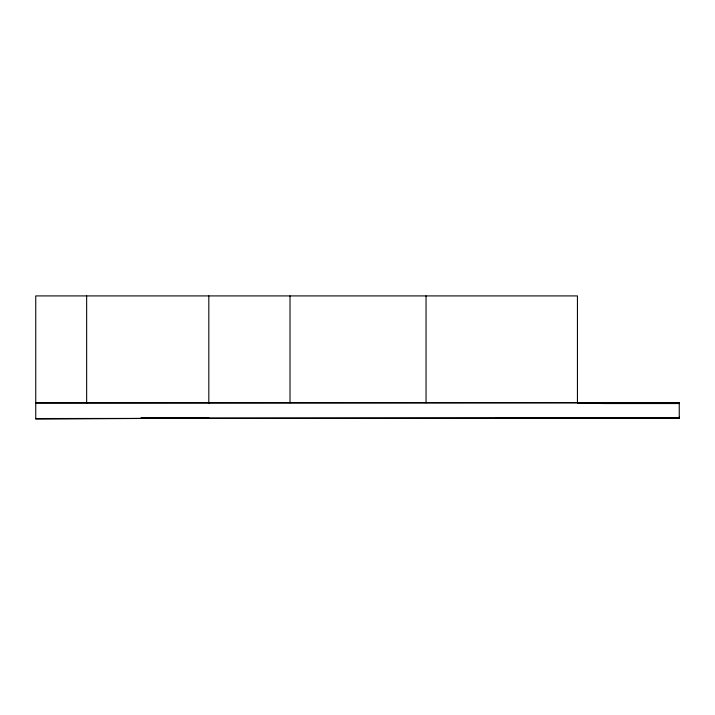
<?xml version="1.0" encoding="UTF-8"?>
<svg xmlns="http://www.w3.org/2000/svg" width="715" height="715" viewBox="0 0 715 715"><rect width="100%" height="100%" fill="white"/><g stroke="black" fill="none" stroke-linecap="round" stroke-linejoin="round"><path stroke-width="1.07" d="M679.25 417.06L679.25 417.989L495.942 417.918M189.94 417.918L208.816 418.069L35.75 419.088L35.75 418.534L586.3 417.918M679.25 402.706L35.759 402.92L679.25 402.706L679.25 418.159L141.07 418.069M577.443 418.069L679.25 418.069M577.443 402.804L675.782 402.858L679.25 402.903L679.25 403.546L603.791 403.546L577.443 402.804L577.443 295.912L35.75 295.912L35.75 418.069M141.07 417.962L208.816 418.069M426.051 295.912L426.051 402.804M290.013 295.912L290.013 402.804M208.816 295.912L208.816 403.635M86.649 295.912L86.649 403.457"/></g></svg>
